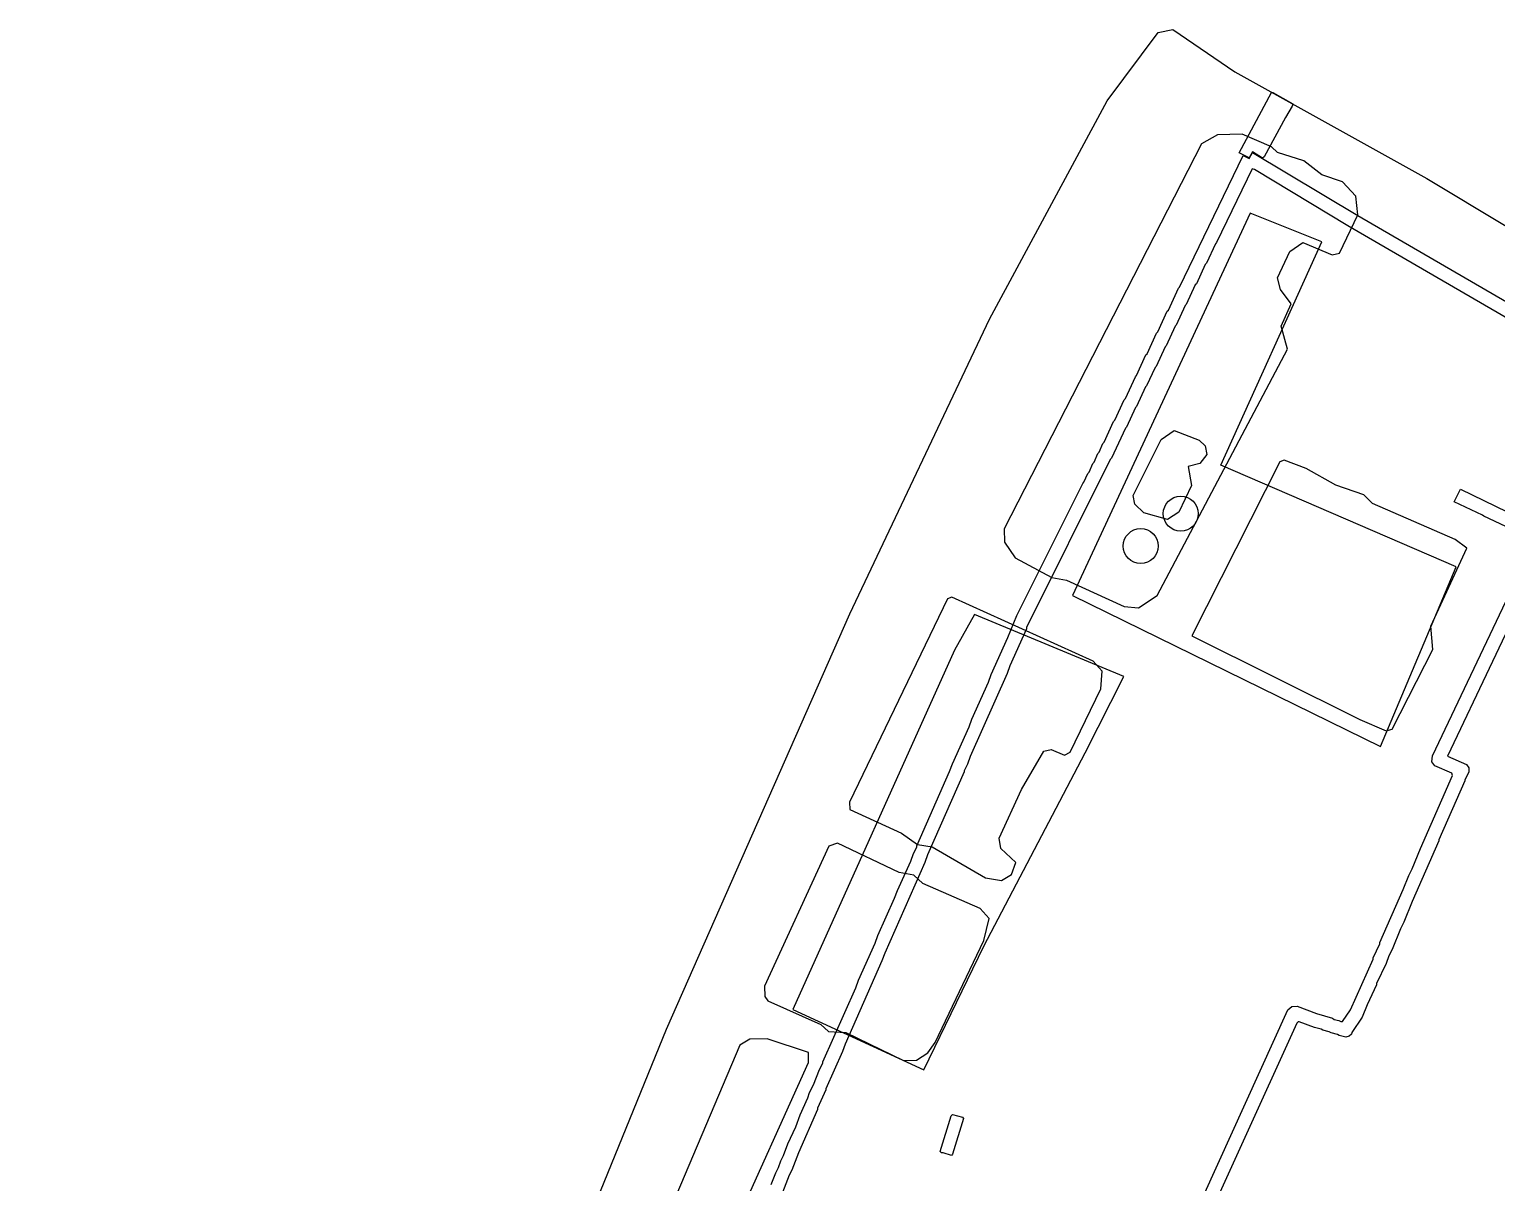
# Model space of a CAD drawing. Extents: x 1764 to 2708, y -3060 to -2272.
# Drawn here: x 1764.4 to 2016, y -2470.2 to -2272.4 of the extents above; entities that cross this region are included whole.
import ezdxf

# ---------------------------------------------------------------- set-up
doc = ezdxf.new("R2010")
doc.units = 0
for name, color, linetype in [('DOR_LESTNICA', 6, 'CONTINUOUS'), ('DOR_PEREHOD', 9, 'CONTINUOUS'), ('DOR_TROTUAR', 8, 'CONTINUOUS'), ('GRANICA_UCHASTKA', 7, 'CONTINUOUS'), ('PL_SPORT', 5, 'CONTINUOUS'), ('PL_VORKAUT', 4, 'CONTINUOUS'), ('ZEL_LES_DREVESNYE', 94, 'CONTINUOUS'), ('ZEL_YANDEX_SHEMA', 92, 'CONTINUOUS')]:
    doc.layers.add(name, color=color, linetype=linetype)

msp = doc.modelspace()

# ---------------------------------------------------------------- linework, layer by layer
at = {"layer": 'DOR_LESTNICA'}
msp.add_lwpolyline([(1922.5303, -2465.5049), (1921.1193, -2465.0349), (1920.8193, -2465.0419), (1920.6143, -2464.8459), (1922.4833, -2458.7029), (1922.6783, -2458.4979), (1924.3893, -2458.9619), (1924.5943, -2459.1569), (1922.7253, -2465.3009)], close=True, dxfattribs=at)
at = {"layer": 'DOR_PEREHOD'}
msp.add_lwpolyline([(1971.8421, -2293.5509), (1977.4221, -2283.2249), (1977.6221, -2283.2199), (1981.0651, -2285.1469), (1980.9741, -2285.5489), (1979.8151, -2287.4749), (1976.1601, -2294.2579), (1975.8641, -2294.4639), (1974.1401, -2293.4009), (1973.5621, -2294.4139)], close=True, dxfattribs=at)
at = {"layer": 'DOR_TROTUAR'}
for points in [[(1891.6213, -2470.4749), (1892.3783, -2468.4579), (1892.8583, -2467.5469), (1893.2353, -2466.4379), (1893.7153, -2465.5279), (1894.4723, -2463.5099), (1895.8093, -2460.5799), (1896.5663, -2458.5619), (1897.9043, -2455.6319), (1898.1843, -2454.7249), (1898.8563, -2453.4099), (1899.9003, -2450.7859), (1900.4763, -2449.6729), (1900.4723, -2449.4729), (1906.1003, -2436.7449), (1906.5723, -2435.4339), (1909.4363, -2429.0689), (1909.9083, -2427.7579), (1912.7723, -2421.3929), (1913.2443, -2420.0819), (1915.5363, -2415.0299), (1916.0083, -2413.7189), (1916.5843, -2412.6059), (1916.5803, -2412.4059), (1922.2082, -2399.6779), (1922.6802, -2398.3669), (1925.5442, -2392.0019), (1926.0162, -2390.6909), (1928.8802, -2384.3259), (1929.3522, -2383.0149), (1932.2162, -2376.6499), (1933.7362, -2372.9149), (1945.0532, -2350.2589), (1945.2482, -2350.0539), (1945.9162, -2348.5389), (1946.1122, -2348.3349), (1946.7792, -2346.8199), (1946.9752, -2346.6149), (1947.6432, -2345.0999), (1947.8382, -2344.8959), (1948.5062, -2343.3809), (1948.7022, -2343.1759), (1950.3262, -2339.6389), (1950.5222, -2339.4349), (1952.1462, -2335.8979), (1952.3422, -2335.6939), (1954.0622, -2331.9549), (1954.2582, -2331.7499), (1955.8822, -2328.2129), (1956.0782, -2328.0089), (1957.7022, -2324.4719), (1957.8982, -2324.2679), (1959.5232, -2320.7309), (1959.7182, -2320.5269), (1961.4381, -2316.7869), (1961.6341, -2316.5829), (1972.5531, -2294.0359), (1973.5641, -2294.5139), (1974.1421, -2293.5009), (1992.1851, -2304.3169), (2052.0662, -2339.0418)], [(2049.4922, -2340.2978), (1990.5221, -2306.0539), (1974.5051, -2296.3949), (1974.1031, -2296.3029), (1967.9721, -2308.9419), (1967.7771, -2309.1469), (1966.2481, -2312.4809), (1966.0521, -2312.6859), (1964.5231, -2316.0199), (1964.3281, -2316.2249), (1962.7991, -2319.5589), (1962.6031, -2319.7639), (1961.0742, -2323.0989), (1960.8792, -2323.3029), (1959.3502, -2326.6379), (1959.1542, -2326.8419), (1957.6262, -2330.1769), (1957.4302, -2330.3809), (1955.9972, -2333.5139), (1955.8012, -2333.7179), (1954.2722, -2337.0529), (1954.0772, -2337.2569), (1952.5482, -2340.5919), (1952.3522, -2340.7959), (1949.9622, -2345.9499), (1949.7662, -2346.1549), (1935.3812, -2374.9799), (1935.3862, -2375.1809), (1932.5222, -2381.5459), (1932.0502, -2382.8569), (1925.7542, -2397.0999), (1925.2822, -2398.4109), (1924.7062, -2399.5239), (1924.7102, -2399.7239), (1918.4153, -2413.9669), (1917.9433, -2415.2779), (1911.0753, -2430.8349), (1910.6033, -2432.1449), (1904.3073, -2446.3889), (1903.8353, -2447.6999), (1900.9713, -2454.0649), (1900.9763, -2454.2649), (1899.5433, -2457.3969), (1899.5473, -2457.5969), (1896.3073, -2465.0709), (1895.1693, -2467.9969), (1894.6893, -2468.9079), (1893.5513, -2471.8339)], [(2018.5602, -2358.0748), (2013.8102, -2355.8768), (2013.6062, -2355.6808), (2008.7532, -2353.3848), (2009.8082, -2351.2608), (2035.6932, -2363.8078)], [(1960.9273, -2482.9849), (1980.2213, -2440.5458), (1980.9083, -2439.9308), (1981.8083, -2439.9118), (1985.1363, -2441.1408), (1987.8563, -2441.9818), (1988.1603, -2442.1758), (1988.9643, -2442.3578), (1989.2693, -2442.5518), (1989.5693, -2442.5458), (1990.9263, -2440.5148), (1994.8402, -2431.8258), (1994.8362, -2431.6258), (1995.9842, -2429.1998), (1995.9802, -2428.9998), (1999.9852, -2419.9088), (2000.9342, -2417.4868), (2001.5102, -2416.3738), (2002.9342, -2412.8408), (2008.4672, -2400.3148), (2008.3582, -2399.9178), (2005.4302, -2398.6798), (2004.9152, -2397.9908), (2004.9932, -2396.9888), (2020.8792, -2363.5278)], [(2023.0032, -2364.5828), (2007.5952, -2397.0328), (2010.8282, -2398.4628), (2011.2412, -2399.0548), (2011.2562, -2399.7548), (2010.5842, -2401.0698), (2010.5882, -2401.2698), (2006.1042, -2411.3718), (2006.1092, -2411.5718), (2001.5312, -2421.9758), (2000.1062, -2425.5088), (1999.5302, -2426.6218), (1998.1062, -2430.1548), (1997.5292, -2431.2678), (1997.0572, -2432.5788), (1995.4312, -2436.0158), (1995.4352, -2436.2158), (1993.8092, -2439.6518), (1992.9543, -2441.7718), (1991.2103, -2444.4108), (1991.1163, -2444.7128), (1990.7233, -2445.0218), (1990.1273, -2445.2348), (1989.0213, -2444.9588), (1988.7163, -2444.7648), (1987.6103, -2444.4888), (1987.3053, -2444.2948), (1986.1993, -2444.0188), (1985.8953, -2443.8258), (1984.7883, -2443.5488), (1982.1663, -2442.6048), (1981.9663, -2442.6098), (1981.7713, -2442.8138), (1963.0493, -2483.9398)]]:
    msp.add_lwpolyline(points, dxfattribs=at)
at = {"layer": 'GRANICA_UCHASTKA'}
msp.add_lwpolyline([(1926.7564, -2795.3858), (1827.2134, -2749.5118), (1784.2035, -2726.9288), (1772.1055, -2722.6878), (1765.0085, -2718.3388), (1764.3895, -2712.8488), (1771.5975, -2699.1868), (1818.5294, -2579.1099), (1873.6373, -2443.8499), (1905.1152, -2372.6329), (1929.0362, -2322.0899), (1949.2381, -2284.6339), (1957.9901, -2272.9389), (1960.4791, -2272.3849), (1971.1421, -2279.6589), (2004.0541, -2297.9569), (2126.2032, -2371.3577), (2159.6262, -2390.1457), (2214.8852, -2423.9697), (2323.6883, -2481.6506), (2371.2954, -2508.6366), (2415.9034, -2535.6866)], dxfattribs=at)
at = {"layer": 'PL_SPORT'}
msp.add_circle((1954.9842, -2360.9999), 3, dxfattribs=at)
at = {"layer": 'PL_VORKAUT'}
msp.add_circle((1961.8512, -2355.4409), 3, dxfattribs=at)
at = {"layer": 'ZEL_LES_DREVESNYE'}
for points in [[(1943.2702, -2369.4879), (1996.1062, -2395.3518), (2009.0832, -2364.5728), (1968.7292, -2347.1439), (1986.0281, -2308.8269), (1973.7551, -2303.9109)], [(1923.0322, -2378.8369), (1895.3413, -2440.4939), (1917.7603, -2450.8169), (1928.0893, -2429.6369), (1945.4412, -2396.4529), (1952.1032, -2383.3679), (1926.4922, -2372.7569)]]:
    msp.add_lwpolyline(points, close=True, dxfattribs=at)
at = {"layer": 'ZEL_YANDEX_SHEMA'}
for points in [[(1972.3741, -2290.3869), (1968.1241, -2290.4789), (1965.4061, -2292.0389), (1931.5642, -2358.0539), (1931.6132, -2360.3039), (1933.4232, -2363.0159), (1939.7492, -2366.3819), (1942.2592, -2366.8279), (1952.1132, -2371.3669), (1954.6182, -2371.5629), (1957.8252, -2369.4929), (1980.1742, -2327.2379), (1979.0881, -2323.2599), (1980.7571, -2319.4719), (1978.9531, -2317.0089), (1978.4101, -2315.0199), (1980.5621, -2310.4709), (1982.7801, -2308.9219), (1987.8291, -2311.0639), (1989.0741, -2310.7869), (1992.1831, -2304.2169), (1991.8631, -2300.9719), (1989.5591, -2298.5209), (1986.0321, -2297.3459), (1982.9781, -2294.9109), (1978.4451, -2293.5079), (1977.4231, -2292.5299)], [(1960.7152, -2341.1659), (1965.0032, -2342.8239), (1966.0252, -2343.8019), (1966.3072, -2345.2969), (1965.0892, -2346.8239), (1963.1002, -2347.3669), (1963.6702, -2350.6069), (1961.5172, -2355.1559), (1959.5442, -2356.4489), (1955.5172, -2355.2849), (1953.9852, -2353.8179), (1953.7022, -2352.3229), (1958.4972, -2342.7139)], [(1978.8402, -2346.5269), (1963.7272, -2376.3689), (1992.5522, -2390.7539), (1997.0962, -2392.6568), (1998.0912, -2392.3848), (2005.0492, -2378.7278), (2004.7132, -2374.7328), (2010.9272, -2361.3418), (2008.8942, -2359.8848), (1994.7532, -2353.6869), (1993.2212, -2352.2189), (1988.4332, -2350.5719), (1983.3672, -2347.6799), (1979.5852, -2346.2609)], [(1922.5622, -2369.7549), (1921.8182, -2370.0209), (1905.0623, -2404.9009), (1905.0893, -2406.1509), (1913.9323, -2410.2119), (1916.7253, -2412.1529), (1919.2363, -2412.5989), (1928.3553, -2417.9049), (1931.1163, -2418.3449), (1932.8453, -2417.3069), (1933.5522, -2415.2909), (1930.9972, -2412.8449), (1930.7102, -2411.0999), (1934.5312, -2402.7629), (1938.3912, -2396.1759), (1939.6362, -2395.8989), (1941.9082, -2396.8509), (1942.8972, -2396.3289), (1948.1652, -2385.4599), (1948.3502, -2382.4539), (1946.8122, -2380.7369)], [(1901.4743, -2412.4819), (1890.4873, -2436.4819), (1890.5253, -2438.2319), (1891.0413, -2438.9709), (1900.1333, -2443.0269), (1901.4103, -2444.2499), (1904.4163, -2444.4349), (1914.2743, -2449.2249), (1916.5243, -2449.1759), (1918.4983, -2447.8829), (1919.7103, -2446.1059), (1928.0883, -2428.6659), (1929.0073, -2424.8939), (1927.4693, -2423.1759), (1917.6213, -2418.8869), (1916.0883, -2417.4189), (1913.5773, -2416.9729), (1902.9633, -2411.9499)]]:
    msp.add_lwpolyline(points, close=True, dxfattribs=at)
msp.add_lwpolyline([(1884.8943, -2478.6249), (1898.0233, -2449.5759), (1897.9863, -2447.8259), (1890.9313, -2445.4769), (1887.9313, -2445.5419), (1886.2033, -2446.5799), (1838.8434, -2558.4109)], dxfattribs=at)

doc.saveas('drawing.dxf')
